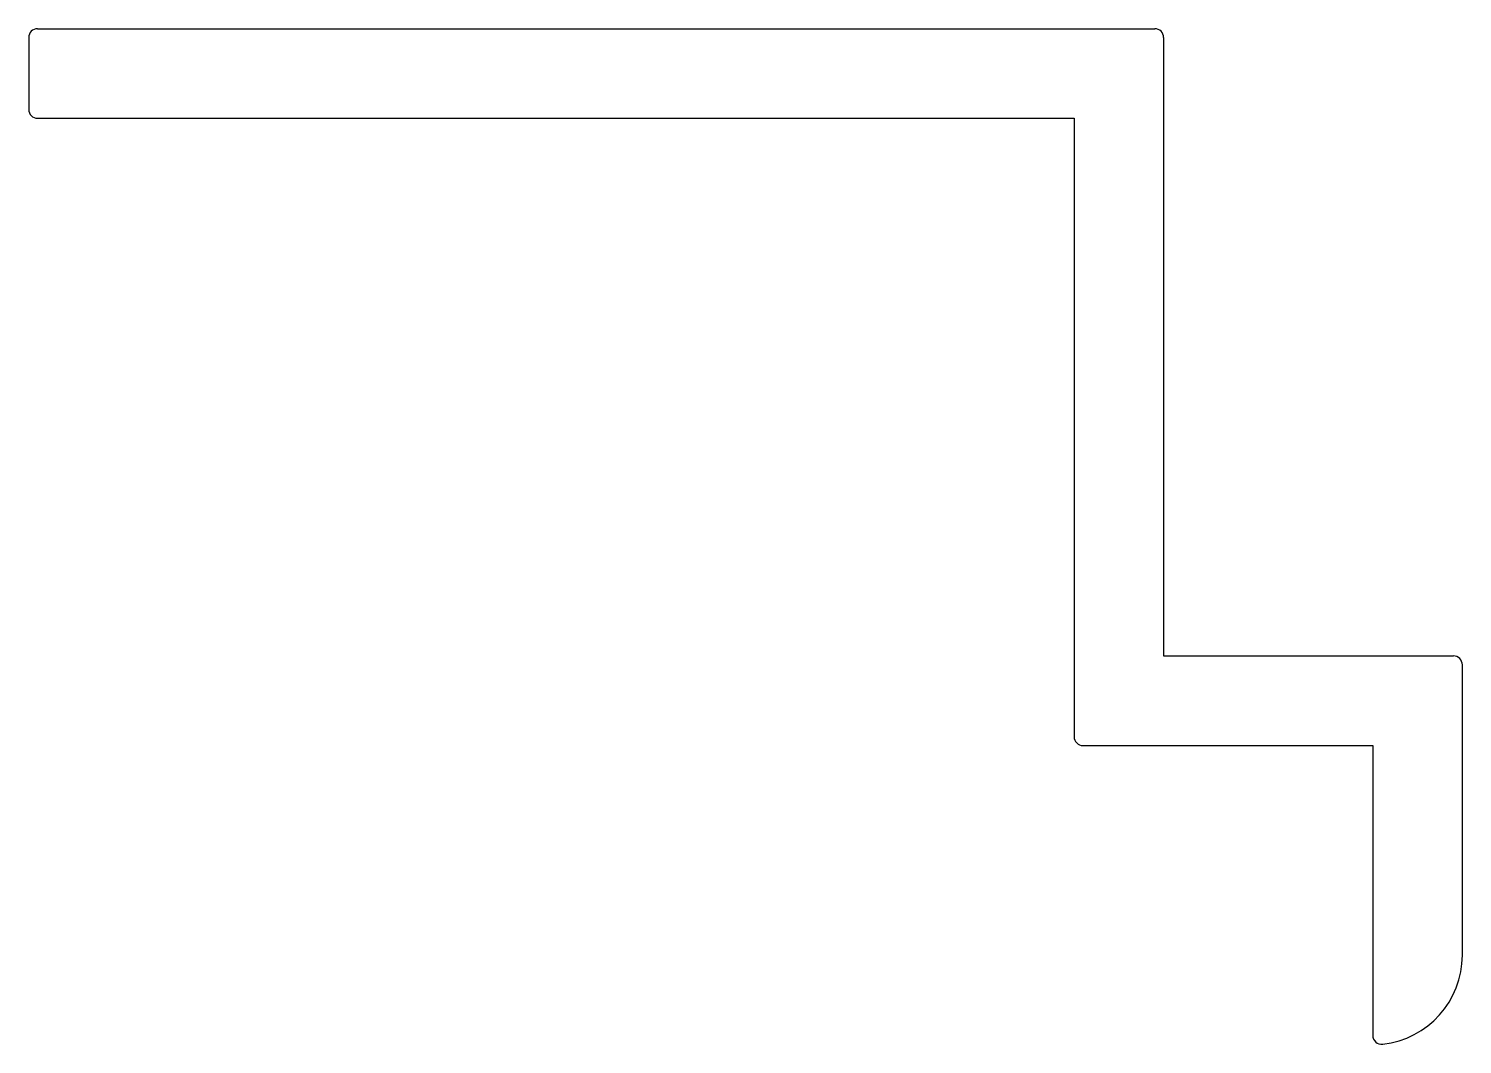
# Model space of a CAD drawing. Extents: x 678.7 to 726.7, y 554 to 588.
import ezdxf

# ---------------------------------------------------------------- set-up
doc = ezdxf.new("R2010")
doc.units = 0
doc.layers.get('0').update_dxf_attribs({"linetype": 'CONTINUOUS'})

msp = doc.modelspace()

# ---------------------------------------------------------------- linework, layer by layer
for p, q in [((679.033, 588.043), (716.433, 588.043)), ((678.733, 587.743), (678.733, 585.343)), ((716.733, 587.743), (716.733, 567.043)), ((679.033, 585.043), (713.733, 585.043)), ((713.733, 585.043), (713.733, 564.343)), ((716.733, 567.043), (726.433, 567.043)), ((726.733, 557.023), (726.733, 566.743)), ((714.033, 564.043), (723.733, 564.043)), ((723.733, 564.043), (723.733, 554.34))]:
    msp.add_line(p, q)
for centre, radius, start, end in [((679.033, 587.743), 0.3, 90, 180), ((716.433, 587.743), 0.3, 0, 90), ((679.033, 585.343), 0.3, 180, 270), ((726.433, 566.743), 0.3, 0, 90), ((714.033, 564.343), 0.3, 180, 270), ((723.733, 557.023), 3, 276.3794, 0), ((724.033, 554.34), 0.3, 180, 276.3794)]:
    msp.add_arc(centre, radius, start, end)

doc.saveas('drawing.dxf')
